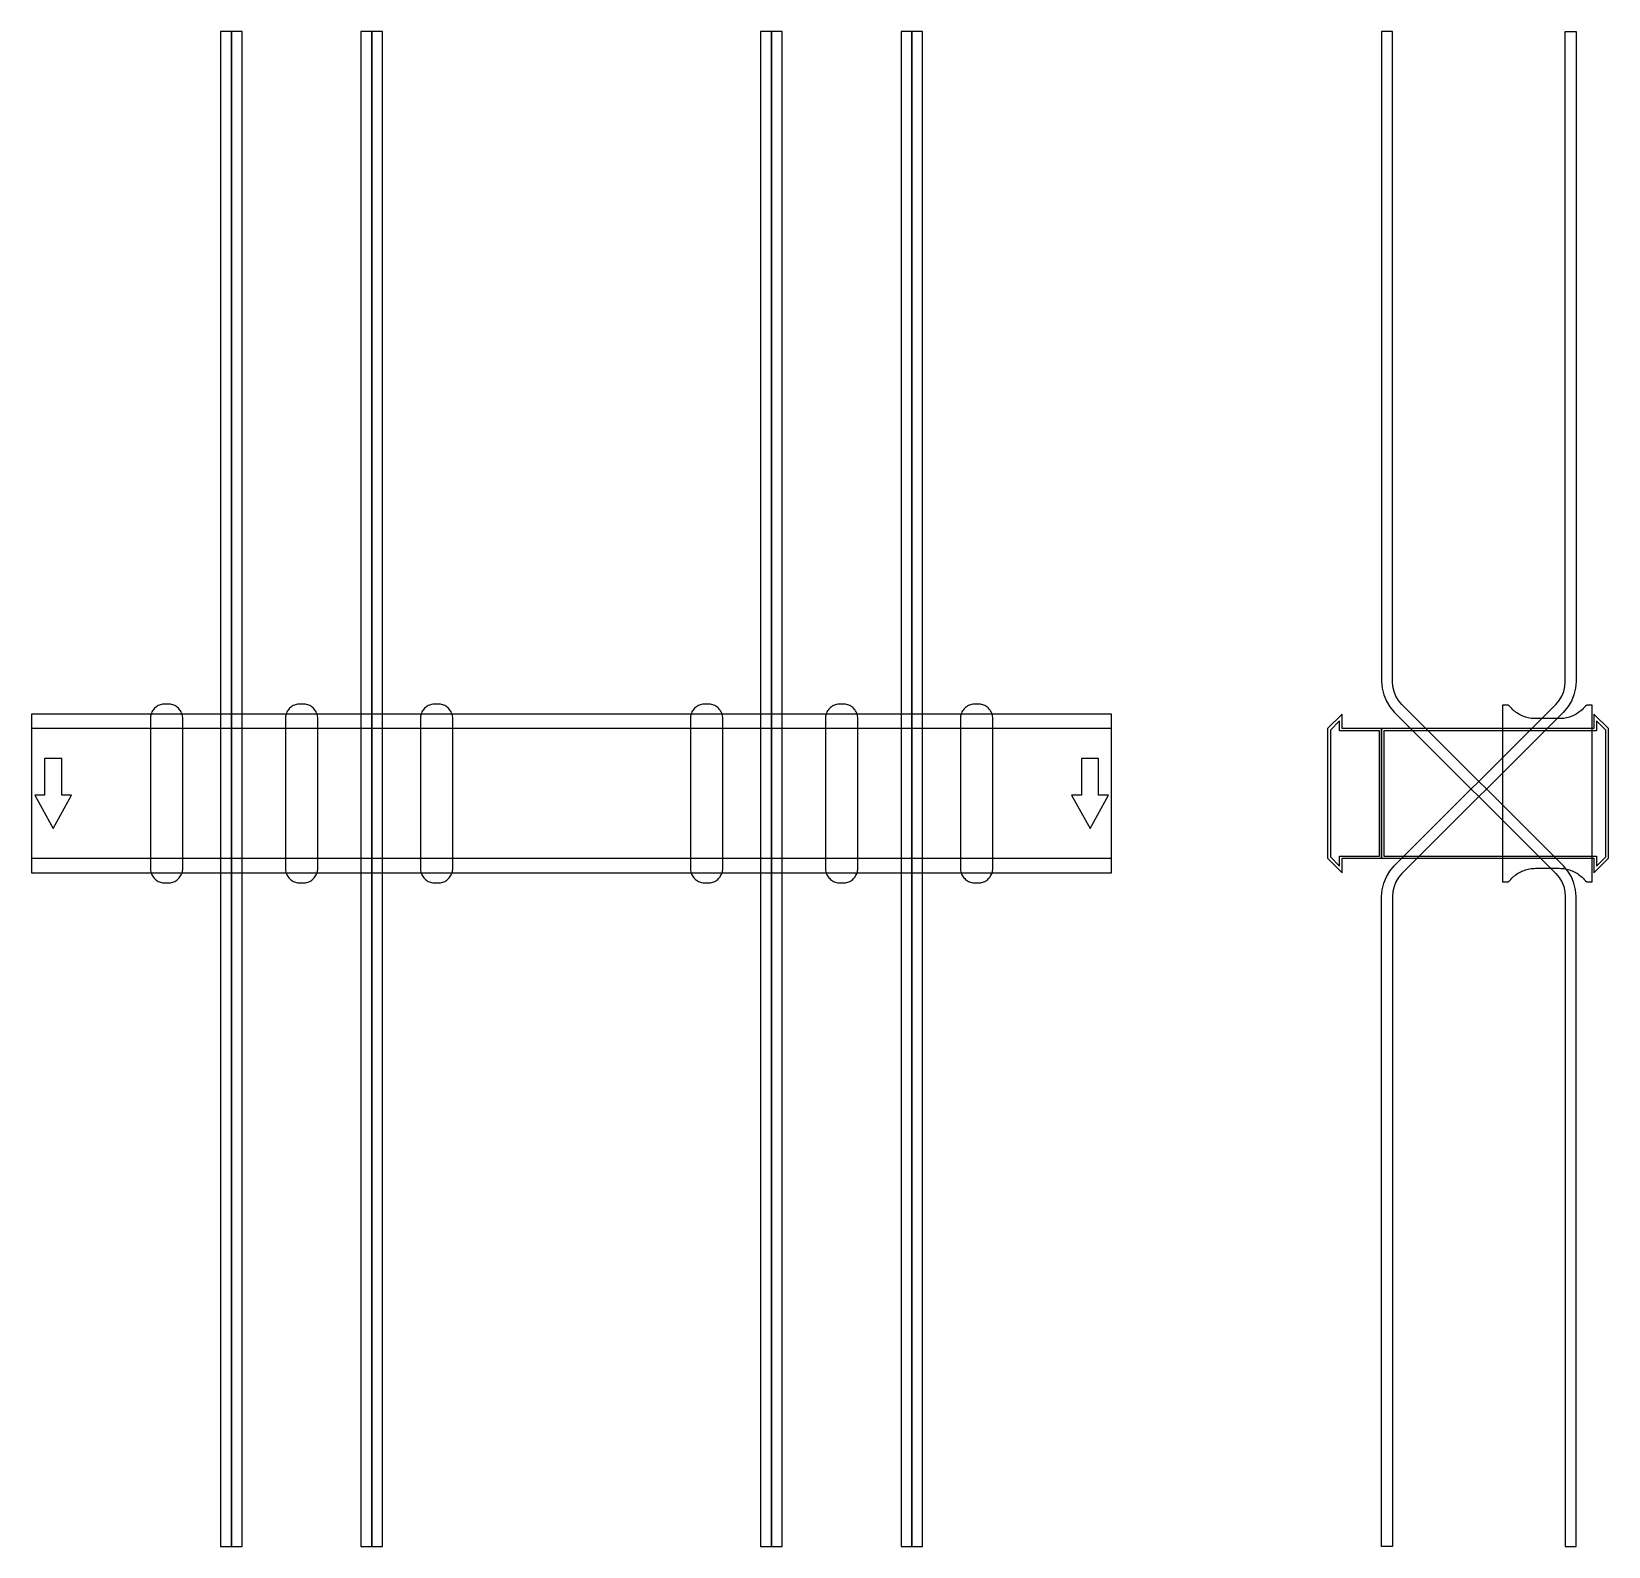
# Model space of a CAD drawing. Extents: x 0 to 1460, y -697 to 705.
import ezdxf

# ---------------------------------------------------------------- set-up
doc = ezdxf.new("R2010")
doc.units = 0
doc.layers.add('Halfen', color=7, linetype='CONTINUOUS')

msp = doc.modelspace()

# ---------------------------------------------------------------- linework, layer by layer
at = {"layer": 'Halfen', "color": 7}
for points in [[(185, -696.961), (185, 705.246), (175, 705.246), (175, -696.961)], [(195, -696.961), (195, 705.246), (185, 705.246), (185, -696.961)], [(315, -696.961), (315, 705.246), (305, 705.246), (305, -696.961)], [(325, -696.961), (325, 705.246), (315, 705.246), (315, -696.961)], [(685, -696.961), (685, 705.246), (675, 705.246), (675, -696.961)], [(695, -696.961), (695, 705.246), (685, 705.246), (685, -696.961)], [(815, -696.961), (815, 705.246), (805, 705.246), (805, -696.961)], [(825, -696.961), (825, 705.246), (815, 705.246), (815, -696.961)], [(1430, -696.961), (1430, -95.355), (1429.508, -89.098), (1428.042, -82.995), (1425.64, -77.196), (1422.361, -71.844), (1418.284, -67.071), (1268.787, 82.426), (1265.729, 86.006), (1263.27, 90.02), (1261.468, 94.369), (1260.369, 98.947), (1260, 103.64), (1260, 166.246), (1260, 705.246), (1250, 705.246), (1250, 166.246), (1250, 103.64), (1250.492, 97.382), (1251.958, 91.279), (1254.36, 85.48), (1257.639, 80.128), (1261.716, 75.355), (1411.213, -74.142), (1414.271, -77.722), (1416.73, -81.736), (1418.532, -86.085), (1419.631, -90.662), (1420, -95.355), (1420, -696.961)], [(1250, -696.961), (1250, -95.355), (1250.492, -89.098), (1251.958, -82.995), (1254.36, -77.196), (1257.639, -71.844), (1261.716, -67.071), (1411.213, 82.426), (1414.271, 86.006), (1416.73, 90.02), (1418.532, 94.369), (1419.631, 98.947), (1420, 103.64), (1420, 166.246), (1420, 705.246), (1430, 705.246), (1430, 166.246), (1430, 103.64), (1429.508, 97.382), (1428.042, 91.279), (1425.64, 85.48), (1422.361, 80.128), (1418.284, 75.355), (1268.787, -74.142), (1265.729, -77.722), (1263.27, -81.736), (1261.468, -86.085), (1260.369, -90.662), (1260, -95.355), (1260, -696.961)], [(0, -73.5), (1000, -73.5), (1000, 73.5), (0, 73.5)], [(140, -69.3), (140, -56.8), (140, 69.3), (139.958, 70.359), (139.834, 71.412), (139.627, 72.452), (139.339, 73.472), (138.972, 74.466), (138.529, 75.429), (138.011, 76.354), (137.422, 77.235), (136.765, 78.068), (136.046, 78.846), (135.268, 79.565), (134.435, 80.222), (133.554, 80.811), (132.629, 81.329), (131.666, 81.772), (130.672, 82.139), (129.652, 82.427), (128.612, 82.634), (127.559, 82.758), (126.5, 82.8), (123.5, 82.8), (122.441, 82.758), (121.388, 82.634), (120.348, 82.427), (119.328, 82.139), (118.334, 81.772), (117.371, 81.329), (116.446, 80.811), (115.565, 80.222), (114.732, 79.565), (113.954, 78.846), (113.235, 78.068), (112.578, 77.235), (111.989, 76.354), (111.471, 75.429), (111.028, 74.466), (110.661, 73.472), (110.373, 72.452), (110.166, 71.412), (110.042, 70.359), (110, 69.3), (110, -56.8), (110, -69.3), (110.042, -70.359), (110.166, -71.412), (110.373, -72.452), (110.661, -73.472), (111.028, -74.466), (111.471, -75.429), (111.989, -76.354), (112.578, -77.235), (113.235, -78.068), (113.954, -78.846), (114.732, -79.565), (115.565, -80.222), (116.446, -80.811), (117.371, -81.329), (118.334, -81.772), (119.328, -82.139), (120.348, -82.427), (121.388, -82.634), (122.441, -82.758), (123.5, -82.8), (126.5, -82.8), (127.559, -82.758), (128.612, -82.634), (129.652, -82.427), (130.672, -82.139), (131.666, -81.772), (132.629, -81.329), (133.554, -80.811), (134.435, -80.222), (135.268, -79.565), (136.046, -78.846), (136.765, -78.068), (137.422, -77.235), (138.011, -76.354), (138.529, -75.429), (138.972, -74.466), (139.339, -73.472), (139.627, -72.452), (139.834, -71.412), (139.958, -70.359), (140, -69.3)], [(265, -69.3), (265, -56.8), (265, 69.3), (264.958, 70.359), (264.834, 71.412), (264.627, 72.452), (264.339, 73.472), (263.972, 74.466), (263.529, 75.429), (263.011, 76.354), (262.422, 77.235), (261.765, 78.068), (261.046, 78.846), (260.268, 79.565), (259.435, 80.222), (258.554, 80.811), (257.629, 81.329), (256.666, 81.772), (255.672, 82.139), (254.652, 82.427), (253.612, 82.634), (252.559, 82.758), (251.5, 82.8), (248.5, 82.8), (247.441, 82.758), (246.388, 82.634), (245.348, 82.427), (244.328, 82.139), (243.334, 81.772), (242.371, 81.329), (241.446, 80.811), (240.565, 80.222), (239.732, 79.565), (238.954, 78.846), (238.235, 78.068), (237.578, 77.235), (236.989, 76.354), (236.471, 75.429), (236.028, 74.466), (235.661, 73.472), (235.373, 72.452), (235.166, 71.412), (235.042, 70.359), (235, 69.3), (235, -56.8), (235, -69.3), (235.042, -70.359), (235.166, -71.412), (235.373, -72.452), (235.661, -73.472), (236.028, -74.466), (236.471, -75.429), (236.989, -76.354), (237.578, -77.235), (238.235, -78.068), (238.954, -78.846), (239.732, -79.565), (240.565, -80.222), (241.446, -80.811), (242.371, -81.329), (243.334, -81.772), (244.328, -82.139), (245.348, -82.427), (246.388, -82.634), (247.441, -82.758), (248.5, -82.8), (251.5, -82.8), (252.559, -82.758), (253.612, -82.634), (254.652, -82.427), (255.672, -82.139), (256.666, -81.772), (257.629, -81.329), (258.554, -80.811), (259.435, -80.222), (260.268, -79.565), (261.046, -78.846), (261.765, -78.068), (262.422, -77.235), (263.011, -76.354), (263.529, -75.429), (263.972, -74.466), (264.339, -73.472), (264.627, -72.452), (264.834, -71.412), (264.958, -70.359), (265, -69.3)], [(390, -69.3), (390, -56.8), (390, 69.3), (389.958, 70.359), (389.834, 71.412), (389.627, 72.452), (389.339, 73.472), (388.972, 74.466), (388.529, 75.429), (388.011, 76.354), (387.422, 77.235), (386.765, 78.068), (386.046, 78.846), (385.268, 79.565), (384.435, 80.222), (383.554, 80.811), (382.629, 81.329), (381.666, 81.772), (380.672, 82.139), (379.652, 82.427), (378.612, 82.634), (377.559, 82.758), (376.5, 82.8), (373.5, 82.8), (372.441, 82.758), (371.388, 82.634), (370.348, 82.427), (369.328, 82.139), (368.334, 81.772), (367.371, 81.329), (366.446, 80.811), (365.565, 80.222), (364.732, 79.565), (363.954, 78.846), (363.235, 78.068), (362.578, 77.235), (361.989, 76.354), (361.471, 75.429), (361.028, 74.466), (360.661, 73.472), (360.373, 72.452), (360.166, 71.412), (360.042, 70.359), (360, 69.3), (360, -56.8), (360, -69.3), (360.042, -70.359), (360.166, -71.412), (360.373, -72.452), (360.661, -73.472), (361.028, -74.466), (361.471, -75.429), (361.989, -76.354), (362.578, -77.235), (363.235, -78.068), (363.954, -78.846), (364.732, -79.565), (365.565, -80.222), (366.446, -80.811), (367.371, -81.329), (368.334, -81.772), (369.328, -82.139), (370.348, -82.427), (371.388, -82.634), (372.441, -82.758), (373.5, -82.8), (376.5, -82.8), (377.559, -82.758), (378.612, -82.634), (379.652, -82.427), (380.672, -82.139), (381.666, -81.772), (382.629, -81.329), (383.554, -80.811), (384.435, -80.222), (385.268, -79.565), (386.046, -78.846), (386.765, -78.068), (387.422, -77.235), (388.011, -76.354), (388.529, -75.429), (388.972, -74.466), (389.339, -73.472), (389.627, -72.452), (389.834, -71.412), (389.958, -70.359), (390, -69.3)], [(640, -69.3), (640, -56.8), (640, 69.3), (639.958, 70.359), (639.834, 71.412), (639.627, 72.452), (639.339, 73.472), (638.972, 74.466), (638.529, 75.429), (638.011, 76.354), (637.422, 77.235), (636.765, 78.068), (636.046, 78.846), (635.268, 79.565), (634.435, 80.222), (633.554, 80.811), (632.629, 81.329), (631.666, 81.772), (630.672, 82.139), (629.652, 82.427), (628.612, 82.634), (627.559, 82.758), (626.5, 82.8), (623.5, 82.8), (622.441, 82.758), (621.388, 82.634), (620.348, 82.427), (619.328, 82.139), (618.334, 81.772), (617.371, 81.329), (616.446, 80.811), (615.565, 80.222), (614.732, 79.565), (613.954, 78.846), (613.235, 78.068), (612.578, 77.235), (611.989, 76.354), (611.471, 75.429), (611.028, 74.466), (610.661, 73.472), (610.373, 72.452), (610.166, 71.412), (610.042, 70.359), (610, 69.3), (610, -56.8), (610, -69.3), (610.042, -70.359), (610.166, -71.412), (610.373, -72.452), (610.661, -73.472), (611.028, -74.466), (611.471, -75.429), (611.989, -76.354), (612.578, -77.235), (613.235, -78.068), (613.954, -78.846), (614.732, -79.565), (615.565, -80.222), (616.446, -80.811), (617.371, -81.329), (618.334, -81.772), (619.328, -82.139), (620.348, -82.427), (621.388, -82.634), (622.441, -82.758), (623.5, -82.8), (626.5, -82.8), (627.559, -82.758), (628.612, -82.634), (629.652, -82.427), (630.672, -82.139), (631.666, -81.772), (632.629, -81.329), (633.554, -80.811), (634.435, -80.222), (635.268, -79.565), (636.046, -78.846), (636.765, -78.068), (637.422, -77.235), (638.011, -76.354), (638.529, -75.429), (638.972, -74.466), (639.339, -73.472), (639.627, -72.452), (639.834, -71.412), (639.958, -70.359), (640, -69.3)], [(765, -69.3), (765, -56.8), (765, 69.3), (764.958, 70.359), (764.834, 71.412), (764.627, 72.452), (764.339, 73.472), (763.972, 74.466), (763.529, 75.429), (763.011, 76.354), (762.422, 77.235), (761.765, 78.068), (761.046, 78.846), (760.268, 79.565), (759.435, 80.222), (758.554, 80.811), (757.629, 81.329), (756.666, 81.772), (755.672, 82.139), (754.652, 82.427), (753.612, 82.634), (752.559, 82.758), (751.5, 82.8), (748.5, 82.8), (747.441, 82.758), (746.388, 82.634), (745.348, 82.427), (744.328, 82.139), (743.334, 81.772), (742.371, 81.329), (741.446, 80.811), (740.565, 80.222), (739.732, 79.565), (738.954, 78.846), (738.235, 78.068), (737.578, 77.235), (736.989, 76.354), (736.471, 75.429), (736.028, 74.466), (735.661, 73.472), (735.373, 72.452), (735.166, 71.412), (735.042, 70.359), (735, 69.3), (735, -56.8), (735, -69.3), (735.042, -70.359), (735.166, -71.412), (735.373, -72.452), (735.661, -73.472), (736.028, -74.466), (736.471, -75.429), (736.989, -76.354), (737.578, -77.235), (738.235, -78.068), (738.954, -78.846), (739.732, -79.565), (740.565, -80.222), (741.446, -80.811), (742.371, -81.329), (743.334, -81.772), (744.328, -82.139), (745.348, -82.427), (746.388, -82.634), (747.441, -82.758), (748.5, -82.8), (751.5, -82.8), (752.559, -82.758), (753.612, -82.634), (754.652, -82.427), (755.672, -82.139), (756.666, -81.772), (757.629, -81.329), (758.554, -80.811), (759.435, -80.222), (760.268, -79.565), (761.046, -78.846), (761.765, -78.068), (762.422, -77.235), (763.011, -76.354), (763.529, -75.429), (763.972, -74.466), (764.339, -73.472), (764.627, -72.452), (764.834, -71.412), (764.958, -70.359), (765, -69.3)], [(890, -69.3), (890, -56.8), (890, 69.3), (889.958, 70.359), (889.834, 71.412), (889.627, 72.452), (889.339, 73.472), (888.972, 74.466), (888.529, 75.429), (888.011, 76.354), (887.422, 77.235), (886.765, 78.068), (886.046, 78.846), (885.268, 79.565), (884.435, 80.222), (883.554, 80.811), (882.629, 81.329), (881.666, 81.772), (880.672, 82.139), (879.652, 82.427), (878.612, 82.634), (877.559, 82.758), (876.5, 82.8), (873.5, 82.8), (872.441, 82.758), (871.388, 82.634), (870.348, 82.427), (869.328, 82.139), (868.334, 81.772), (867.371, 81.329), (866.446, 80.811), (865.565, 80.222), (864.732, 79.565), (863.954, 78.846), (863.235, 78.068), (862.578, 77.235), (861.989, 76.354), (861.471, 75.429), (861.028, 74.466), (860.661, 73.472), (860.373, 72.452), (860.166, 71.412), (860.042, 70.359), (860, 69.3), (860, -56.8), (860, -69.3), (860.042, -70.359), (860.166, -71.412), (860.373, -72.452), (860.661, -73.472), (861.028, -74.466), (861.471, -75.429), (861.989, -76.354), (862.578, -77.235), (863.235, -78.068), (863.954, -78.846), (864.732, -79.565), (865.565, -80.222), (866.446, -80.811), (867.371, -81.329), (868.334, -81.772), (869.328, -82.139), (870.348, -82.427), (871.388, -82.634), (872.441, -82.758), (873.5, -82.8), (876.5, -82.8), (877.559, -82.758), (878.612, -82.634), (879.652, -82.427), (880.672, -82.139), (881.666, -81.772), (882.629, -81.329), (883.554, -80.811), (884.435, -80.222), (885.268, -79.565), (886.046, -78.846), (886.765, -78.068), (887.422, -77.235), (888.011, -76.354), (888.529, -75.429), (888.972, -74.466), (889.339, -73.472), (889.627, -72.452), (889.834, -71.412), (889.958, -70.359), (890, -69.3)], [(1250, -60), (1250, 60), (1213.5, 60), (1213.5, 73.5), (1200, 60), (1200, -60), (1213.5, -73.5), (1213.5, -60)], [(1460, -60), (1460, 60), (1446.5, 73.5), (1446.5, 60), (1250, 60), (1250, -60), (1446.5, -60), (1446.5, -73.5)], [(1445, -81.8), (1445, 81.8), (1441, 81.8), (1440.846, 81.797), (1440.691, 81.786), (1440.538, 81.769), (1440.385, 81.746), (1440.234, 81.715), (1440.084, 81.678), (1439.936, 81.634), (1439.789, 81.584), (1439.646, 81.527), (1439.505, 81.464), (1439.366, 81.395), (1439.231, 81.32), (1439.1, 81.239), (1438.972, 81.153), (1438.848, 81.06), (1438.728, 80.963), (1438.613, 80.86), (1438.502, 80.752), (1438.397, 80.639), (1438.296, 80.522), (1437.41, 79.491), (1436.479, 78.5), (1435.505, 77.551), (1434.491, 76.646), (1433.437, 75.787), (1432.347, 74.975), (1431.222, 74.211), (1430.064, 73.499), (1428.876, 72.838), (1427.66, 72.23), (1426.418, 71.676), (1425.153, 71.178), (1423.867, 70.736), (1422.563, 70.351), (1421.243, 70.024), (1419.911, 69.756), (1418.567, 69.547), (1417.216, 69.397), (1415.859, 69.307), (1414.5, 69.277), (1392.5, 69.277), (1391.141, 69.307), (1389.784, 69.397), (1388.433, 69.547), (1387.089, 69.756), (1385.757, 70.024), (1384.437, 70.351), (1383.133, 70.736), (1381.847, 71.178), (1380.582, 71.676), (1379.34, 72.23), (1378.124, 72.838), (1376.936, 73.499), (1375.778, 74.211), (1374.653, 74.975), (1373.563, 75.787), (1372.509, 76.646), (1371.495, 77.551), (1370.521, 78.5), (1369.59, 79.491), (1368.704, 80.522), (1368.603, 80.639), (1368.498, 80.752), (1368.387, 80.86), (1368.272, 80.963), (1368.152, 81.06), (1368.028, 81.153), (1367.9, 81.239), (1367.769, 81.32), (1367.634, 81.395), (1367.495, 81.464), (1367.354, 81.527), (1367.211, 81.584), (1367.064, 81.634), (1366.916, 81.678), (1366.766, 81.715), (1366.615, 81.746), (1366.462, 81.769), (1366.309, 81.786), (1366.154, 81.797), (1366, 81.8), (1362, 81.8), (1362, -81.8), (1366, -81.8), (1366.154, -81.797), (1366.309, -81.786), (1366.462, -81.769), (1366.615, -81.746), (1366.766, -81.715), (1366.916, -81.678), (1367.064, -81.634), (1367.211, -81.584), (1367.354, -81.527), (1367.495, -81.464), (1367.634, -81.395), (1367.769, -81.32), (1367.9, -81.239), (1368.028, -81.153), (1368.152, -81.06), (1368.272, -80.963), (1368.387, -80.86), (1368.498, -80.752), (1368.603, -80.639), (1368.704, -80.522), (1369.59, -79.491), (1370.521, -78.5), (1371.495, -77.551), (1372.509, -76.646), (1373.563, -75.787), (1374.653, -74.975), (1375.778, -74.211), (1376.936, -73.499), (1378.124, -72.838), (1379.34, -72.23), (1380.582, -71.676), (1381.847, -71.178), (1383.133, -70.736), (1384.437, -70.351), (1385.757, -70.024), (1387.089, -69.756), (1388.433, -69.547), (1389.784, -69.397), (1391.141, -69.307), (1392.5, -69.277), (1414.5, -69.277), (1415.859, -69.307), (1417.216, -69.397), (1418.567, -69.547), (1419.911, -69.756), (1421.243, -70.024), (1422.563, -70.351), (1423.867, -70.736), (1425.153, -71.178), (1426.418, -71.676), (1427.66, -72.23), (1428.876, -72.838), (1430.064, -73.499), (1431.222, -74.211), (1432.347, -74.975), (1433.437, -75.787), (1434.491, -76.646), (1435.505, -77.551), (1436.479, -78.5), (1437.41, -79.491), (1438.296, -80.522), (1438.397, -80.639), (1438.502, -80.752), (1438.613, -80.86), (1438.728, -80.963), (1438.848, -81.06), (1438.972, -81.153), (1439.1, -81.239), (1439.231, -81.32), (1439.366, -81.395), (1439.505, -81.464), (1439.646, -81.527), (1439.789, -81.584), (1439.936, -81.634), (1440.084, -81.678), (1440.234, -81.715), (1440.385, -81.746), (1440.538, -81.769), (1440.691, -81.786), (1440.846, -81.797), (1441, -81.8)], [(0, -60), (1000, -60), (1000, 60), (0, 60)], [(1248, -58), (1248, 58), (1211, 58), (1211, 67.25), (1202.5, 58.75), (1202.5, -58.75), (1211, -67.25), (1211, -58)], [(1457.5, -58.75), (1457.5, 58.75), (1449, 67.25), (1449, 58), (1252, 58), (1252, -58), (1449, -58), (1449, -67.25)], [(20, -32.5), (37, -1.5), (28, -1.5), (28, 32.5), (12, 32.5), (12, -1.5), (3, -1.5)], [(980, -32.5), (997, -1.5), (988, -1.5), (988, 32.5), (972, 32.5), (972, -1.5), (963, -1.5)]]:
    msp.add_lwpolyline(points, close=True, dxfattribs=at)

doc.saveas('drawing.dxf')
